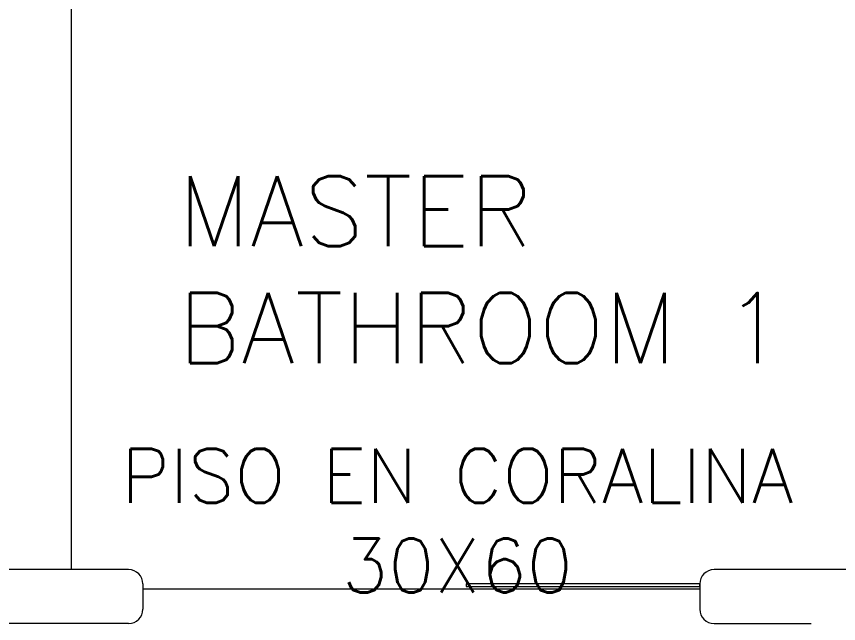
# Model space of a CAD drawing. Header units: metres. Extents: x 113 to 2416, y -346 to 476.
# Drawn here: x 216.36 to 218.648, y -149.779 to -148.09 of the extents above; entities that cross this region are included whole.
import ezdxf

# ---------------------------------------------------------------- set-up
doc = ezdxf.new("R2010")
doc.units = ezdxf.units.M
doc.linetypes.add('0', pattern=[0])
doc.layers.get('0').update_dxf_attribs({"color": 250, "linetype": '0', "lineweight": 20})
for name, color, linetype, lineweight in [('A-WALL', 250, 'Continuous', 20), ('baños', 140, 'Continuous', 0), ('piso', 253, 'Continuous', 0), ('textos', 7, 'Continuous', 0)]:
    doc.layers.add(name, color=color, linetype=linetype, lineweight=lineweight)
doc.styles.get("Standard").update_dxf_attribs({"font": 'arial.ttf', "height": 0.1875})

# ---------------------------------------------------------------- blocks, each defined once
blk = doc.blocks.new('PL BASE 2N NASAS 09')
at = {"layer": 'A-WALL'}
for p, q in [((166.7075, -7.6117), (165.3375, -7.6117)), ((168.9475, -7.6117), (168.3375, -7.6117)), ((166.7475, -7.6517), (166.7475, -7.7217)), ((168.2975, -7.6517), (168.2975, -7.7217)), ((166.7075, -7.7617), (165.3375, -7.7617)), ((168.3375, -7.7617), (168.6075, -7.7617))]:
    blk.add_line(p, q, dxfattribs=at)
for centre, start, end in [((166.7075, -7.6517), 0, 90), ((168.3375, -7.6517), 90, 180), ((166.7075, -7.7217), 270, 0), ((168.3375, -7.7217), 180, 270)]:
    blk.add_arc(centre, 0.04, start, end, dxfattribs=at)
at = {"layer": 'baños'}
blk.add_line((166.7475, -7.6656), (168.2975, -7.6656), dxfattribs=at)
blk.add_lwpolyline([(168.2975, -7.651), (167.6475, -7.651), (167.6475, -7.6588), (168.2975, -7.6588)], close=True, dxfattribs=at)
at = {"layer": 'piso'}
blk.add_line((166.5475, -6.0117), (166.5475, -7.6117), dxfattribs=at)
at = {"layer": 'baños', "linetype": 'Continuous', "flags": 8}
for tag, p in [('MODELNUMBER', (167.1329, -5.6306, 0)), ('TRADENAME', (167.1329, -5.6307, 0)), ('PRODUCT', (167.1329, -5.6307, 0)), ('MATERIAL', (167.1329, -5.6307, 0)), ('MODELNUMBER', (168.3076, -5.6306, 0)), ('TRADENAME', (168.3076, -5.6307, 0)), ('PRODUCT', (168.3076, -5.6307, 0)), ('MATERIAL', (168.3076, -5.6307, 0))]:
    blk.add_attdef(tag, p, '', height=0.0000254, rotation=180.0001, dxfattribs=at)
at = {"layer": 'baños', "linetype": 'Continuous'}
for tag, p, rotation in [('MODELNUMBER', (169.2428, -19.7065), 180.0001), ('TRADENAME', (169.2428, -19.7064), 180.0001), ('MATERIAL', (169.243, -19.7063), 180.0001), ('PRODUCT', (169.243, -19.7064), 180.0001), ('MODELNUMBER', (169.9524, -19.7065), 179.9999), ('MATERIAL', (169.9524, -19.7063), 179.9999), ('TRADENAME', (169.9524, -19.7064), 179.9999), ('PRODUCT', (169.9524, -19.7064), 179.9999)]:
    blk.add_attdef(tag, p, '', height=0.0000254, rotation=rotation, dxfattribs=at)
at = {"layer": 'textos', "insert": (166.8454, -7.0371), "char_height": 0.195, "width": 1.854973, "attachment_point": 7}
blk.add_mtext('{\\Fromans|c0;MASTER BATHROOM 1}', dxfattribs=at)
blk = doc.blocks.new('PL MUEBLES 2N NASAS 09')
blk.add_blockref('PL BASE 2N NASAS 09', (49.9143, 62.717))

msp = doc.modelspace()

# ---------------------------------------------------------------- block references
msp.add_blockref('PL MUEBLES 2N NASAS 09', (0.05, -204.734))

# ---------------------------------------------------------------- texts
at = {"layer": 'textos', "color": 5, "insert": (219.7072, -149.6926), "char_height": 0.15, "width": 4.239917, "attachment_point": 9}
msp.add_mtext('\\pxqc;{\\Fromans|c0;PISO EN CORALINA ^J30X60}', dxfattribs=at)

doc.saveas('drawing.dxf')
